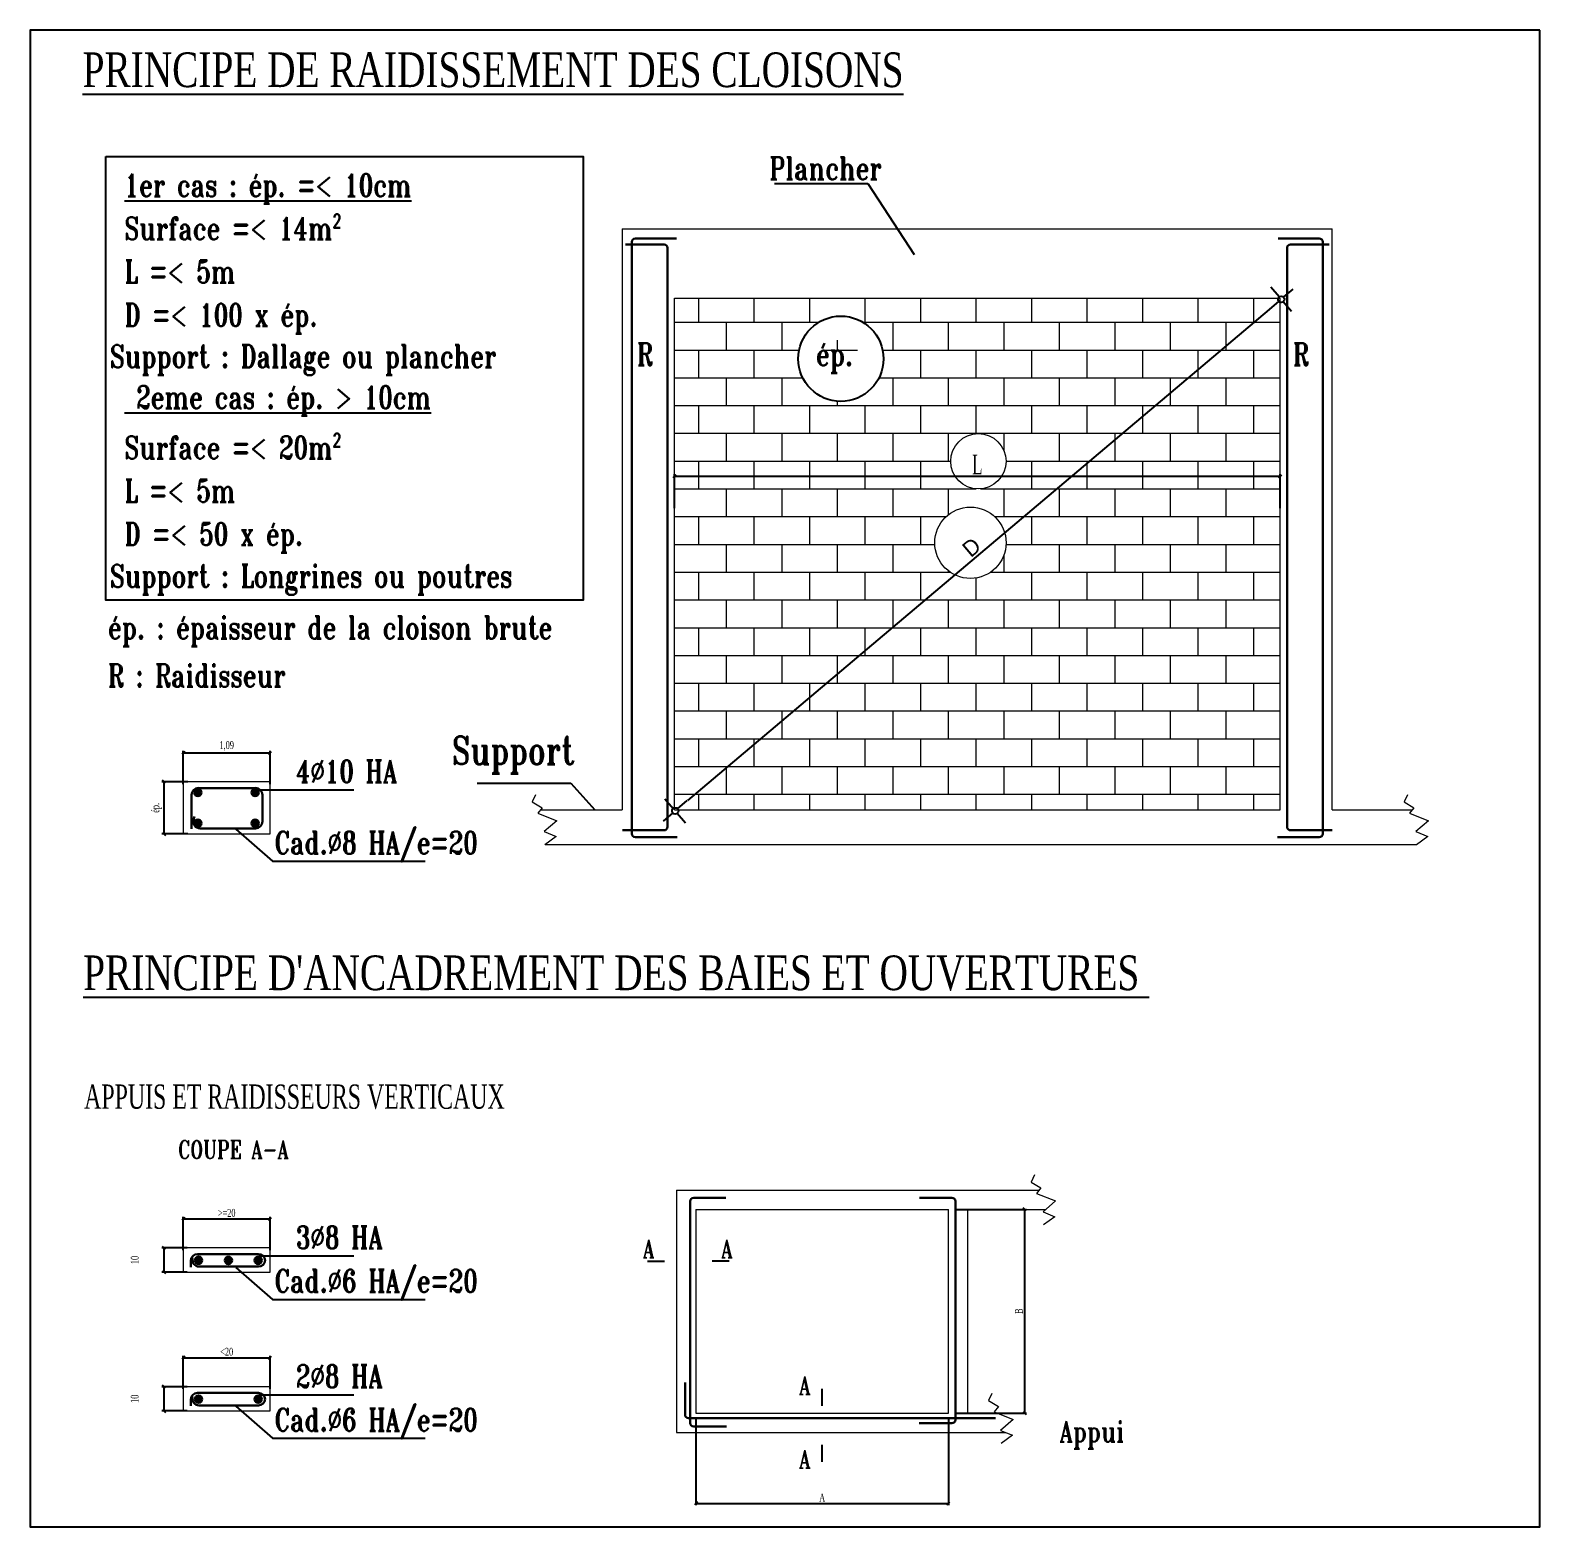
# Model space of a CAD drawing. Header units: metres. Extents: x 3058.8 to 3152.5, y 1532.5 to 1596.5.
# Drawn here: x 3058.81 to 3083.7, y 1536.07 to 1560.74 of the extents above; entities that cross this region are included whole.
import ezdxf

# ---------------------------------------------------------------- set-up
doc = ezdxf.new("R2010")
doc.units = ezdxf.units.M
for name, color, linetype, lineweight in [('EPM ARMATURES INFERIEURES', 140, 'Continuous', 25), ('EPM COUPES', 5, 'Continuous', 53), ('EPM HACHURES 2', 252, 'Continuous', 5), ('EPM LIGNE018', 60, 'Continuous', 18)]:
    doc.layers.add(name, color=color, linetype=linetype, lineweight=lineweight)
doc.layers.add('HACHURES', color=254, linetype='Continuous', lineweight=0, true_color=0xe3e3e3)
doc.styles.add('B.A', font='GARA.TTF', dxfattribs={"width": 0.65})
doc.styles.add('GrAnnotations', font='romantic.ttf', dxfattribs={"width": 0.65})
doc.styles.add('GrCotations', font='romant.shx', dxfattribs={"width": 0.65})

# ---------------------------------------------------------------- blocks, each defined once
blk = doc.blocks.new('DIM')
for p, q in [((0, 0.2), (0, 1)), ((-0.2, 0), (-1, 0)), ((0.2, 0), (1, 0)), ((0, -1), (0, -0.2))]:
    blk.add_line(p, q)
blk.add_circle((0, 0), 0.2)
blk = doc.blocks.new('_Oblique')
at = {"color": 0, "linetype": 'ByBlock', "lineweight": -2}
blk.add_line((-0.5, -0.5), (0.5, 0.5), dxfattribs=at)
blk = doc.blocks.new('zefze')
at = {"layer": 'EPM ARMATURES INFERIEURES', "lineweight": 30}
for points in [[(335524.127, 357511.808, 0.999996), (335524.219, 357511.808, 1.000004)], [(335524.85, 357511.808, 0.999996), (335524.943, 357511.808, 1.000004)], [(335524.127, 357511.42, 1.000004), (335524.219, 357511.42, 0.999996)], [(335524.85, 357511.42, 1.000004), (335524.943, 357511.42, 0.999996)], [(335524.136, 357505.908, 0.999996), (335524.229, 357505.908, 1.000004)], [(335524.513, 357505.907, 0.999996), (335524.605, 357505.907, 1.000004)], [(335524.889, 357505.907, 0.999996), (335524.981, 357505.907, 1.000004)], [(335524.136, 357504.157, 0.999996), (335524.229, 357504.157, 1.000004)], [(335524.889, 357504.156, 0.999996), (335524.981, 357504.156, 1.000004)]]:
    blk.add_hatch(color=256, dxfattribs=at).paths.add_polyline_path(points)
at = {"layer": 'EPM HACHURES 2'}
h = blk.add_hatch(dxfattribs=at)
h.set_pattern_fill('AR-B816', color=256, scale=0.043771, style=0)
h.set_pattern_definition([(0, (348976.2936, 355859.2596), (0, 0.350165406), []), (90, (348976.2936, 355859.2596), (-0.350165406, 0.350165406), [0.350165406, -0.350165406])])
h.paths.add_polyline_path([(335532.05, 357517.278, -1), (335532.523, 357517.278, -1)], flags=16)
h.paths.add_polyline_path([(335533.657, 357515.003), (335533.883, 357515.194), (335534.166, 357514.858), (335533.94, 357514.667)], flags=24)
h.paths.add_polyline_path([(335533.885, 357516.184), (335534.132, 357516.184), (335534.132, 357515.744), (335533.885, 357515.744)], flags=24)
h.paths.add_polyline_path([(335532.055, 357517.047), (335532.557, 357517.047), (335532.557, 357517.482), (335532.055, 357517.482)], flags=24)
edge = h.paths.add_edge_path()
edge.add_arc((335532.287, 357517.278), 0.538, 0, 360)
edge = h.paths.add_edge_path()
edge.add_arc((335534.022, 357515.985), 0.349, 0, 360)
edge = h.paths.add_edge_path()
edge.add_arc((335533.922, 357514.957), 0.45, 0, 360)
h.paths.add_polyline_path([(335530.186, 357518.042), (335530.186, 357511.589), (335537.831, 357511.589), (335537.831, 357518.042)])
for p, q in [((335531.449, 357519.489), (335532.627, 357519.489)), ((335532.627, 357519.489), (335533.214, 357518.593)), ((335524.907, 357511.841), (335526.142, 357511.841)), ((335527.7, 357511.927), (335528.878, 357511.927)), ((335528.878, 357511.927), (335529.182, 357511.589)), ((335524.653, 357511.346), (335525.116, 357510.942)), ((335525.116, 357510.942), (335527.042, 357510.942)), ((335524.944, 357505.964), (335526.142, 357505.964)), ((335529.847, 357505.898), (335530.06, 357505.898)), ((335530.877, 357505.898), (335530.664, 357505.898)), ((335524.653, 357505.819), (335525.116, 357505.415)), ((335525.116, 357505.415), (335527.042, 357505.415)), ((335524.944, 357504.213), (335526.142, 357504.213)), ((335532.047, 357504.287), (335532.047, 357504.074)), ((335524.653, 357504.068), (335525.116, 357503.664)), ((335525.116, 357503.664), (335527.042, 357503.664)), ((335532.047, 357503.579), (335532.047, 357503.366))]:
    blk.add_line(p, q)
at = {"color": 0, "lineweight": -2, "transparency": 16777216}
for p, q in [((335537.69, 357517.899), (335530.35, 357511.705)), ((335530.186, 357515.392), (335530.186, 357515.821)), ((335530.186, 357515.796), (335537.831, 357515.796)), ((335537.831, 357515.392), (335537.831, 357515.821)), ((335523.99, 357511.914), (335523.99, 357512.333)), ((335523.99, 357512.308), (335525.085, 357512.308)), ((335525.085, 357511.914), (335525.085, 357512.333)), ((335524.048, 357511.943), (335523.72, 357511.943)), ((335523.745, 357511.943), (335523.745, 357511.286)), ((335524.048, 357511.286), (335523.72, 357511.286)), ((335523.99, 357506.037), (335523.99, 357506.456)), ((335525.085, 357506.037), (335525.085, 357506.456)), ((335533.72, 357506.549), (335534.631, 357506.549)), ((335534.606, 357506.549), (335534.606, 357503.982)), ((335523.99, 357506.431), (335525.085, 357506.431)), ((335524.037, 357506.065), (335523.72, 357506.065)), ((335523.745, 357506.065), (335523.745, 357505.759)), ((335524.037, 357505.759), (335523.72, 357505.759)), ((335523.99, 357504.286), (335523.99, 357504.705)), ((335523.99, 357504.68), (335525.085, 357504.68)), ((335525.085, 357504.286), (335525.085, 357504.705)), ((335524.037, 357504.314), (335523.72, 357504.314)), ((335523.745, 357504.314), (335523.745, 357504.008)), ((335524.037, 357504.008), (335523.72, 357504.008)), ((335533.72, 357503.982), (335534.631, 357503.982)), ((335530.458, 357503.907), (335530.458, 357502.818)), ((335533.645, 357503.907), (335533.645, 357502.818)), ((335530.458, 357502.843), (335533.645, 357502.843))]:
    blk.add_line(p, q, dxfattribs=at)
for points in [[(335541.107, 357521.421), (335522.058, 357521.421), (335522.058, 357502.547), (335541.107, 357502.547)], [(335523.011, 357519.828), (335529.037, 357519.828), (335529.037, 357514.234), (335523.011, 357514.234)]]:
    blk.add_lwpolyline(points, close=True)
blk.add_circle((335532.287, 357517.278), 0.538)
at = {"layer": 'Defpoints', "color": 0, "transparency": 16777216}
for p in [(335537.831, 357518.042), (335537.831, 357515.796), (335530.186, 357515.317), (335537.831, 357515.317), (335525.085, 357512.308), (335523.99, 357511.839), (335524.123, 357511.943), (335525.085, 357511.839), (335530.186, 357511.589), (335530.197, 357511.576), (335523.745, 357511.286), (335524.123, 357511.286), (335533.645, 357506.549), (335525.085, 357506.431), (335524.112, 357506.065), (335523.99, 357505.962), (335525.085, 357505.962), (335523.745, 357505.759), (335524.112, 357505.759), (335525.085, 357504.68), (335523.99, 357504.211), (335524.112, 357504.314), (335525.085, 357504.211), (335523.745, 357504.008), (335524.112, 357504.008), (335530.458, 357503.982), (335533.645, 357503.982), (335533.645, 357503.982), (335534.606, 357503.982), (335533.645, 357502.843)]:
    blk.add_point(p, dxfattribs=at)
at = {"layer": 'EPM ARMATURES INFERIEURES', "lineweight": 30}
for p, q in [((335530.056, 357518.72), (335529.568, 357518.72)), ((335529.65, 357518.751), (335529.65, 357511.288)), ((335530.214, 357518.794), (335529.694, 357518.794)), ((335530.1, 357511.375), (335530.1, 357518.676)), ((335537.803, 357518.794), (335538.323, 357518.794)), ((335537.918, 357511.375), (335537.918, 357518.676)), ((335537.961, 357518.72), (335538.449, 357518.72)), ((335538.367, 357518.751), (335538.367, 357511.288)), ((335524.095, 357511.777), (335524.095, 357511.35)), ((335524.901, 357511.864), (335524.182, 357511.864)), ((335524.988, 357511.443), (335524.988, 357511.777)), ((335524.13, 357511.507), (335524.118, 357511.469)), ((335524.202, 357511.355), (335524.901, 357511.355)), ((335529.531, 357511.331), (335530.056, 357511.331)), ((335529.694, 357511.245), (335530.222, 357511.245)), ((335538.323, 357511.245), (335537.796, 357511.245)), ((335538.487, 357511.331), (335537.961, 357511.331)), ((335530.386, 357506.652), (335530.386, 357503.855)), ((335530.837, 357506.696), (335530.43, 357506.696)), ((335533.281, 357506.696), (335533.689, 357506.696)), ((335533.732, 357506.652), (335533.732, 357503.898)), ((335524.084, 357505.899), (335524.084, 357505.822)), ((335524.938, 357505.987), (335524.171, 357505.987)), ((335524.191, 357505.828), (335524.938, 357505.828)), ((335530.321, 357504.368), (335530.321, 357503.961)), ((335524.938, 357504.236), (335524.171, 357504.236)), ((335524.084, 357504.148), (335524.084, 357504.072)), ((335524.191, 357504.077), (335524.938, 357504.077)), ((335530.365, 357503.917), (335534.237, 357503.917)), ((335530.43, 357503.812), (335530.843, 357503.812)), ((335533.689, 357503.854), (335533.275, 357503.854))]:
    blk.add_line(p, q, dxfattribs=at)
for centre in [(335524.173, 357511.808), (335524.897, 357511.808), (335524.173, 357511.42), (335524.897, 357511.42), (335524.183, 357505.908), (335524.559, 357505.907), (335524.935, 357505.907), (335524.183, 357504.157), (335524.935, 357504.156)]:
    blk.add_circle(centre, 0.0463, dxfattribs=at)
for centre, radius, start, end in [((335529.694, 357518.751), 0.0438, 90, 180), ((335530.056, 357518.676), 0.0438, 0, 90), ((335537.961, 357518.676), 0.0438, 90, 180), ((335538.323, 357518.751), 0.0438, 0, 90), ((335524.182, 357511.777), 0.0875, 90, 180), ((335524.901, 357511.777), 0.0875, 0, 90), ((335524.202, 357511.443), 0.0875, 162.8834, 270), ((335524.901, 357511.443), 0.0875, 270, 0), ((335529.694, 357511.288), 0.0438, 180, 270), ((335530.056, 357511.375), 0.0438, 270, 0), ((335537.961, 357511.375), 0.0438, 180, 270), ((335538.323, 357511.288), 0.0438, 270, 0), ((335530.43, 357506.652), 0.0438, 90, 180), ((335533.689, 357506.652), 0.0438, 0, 90), ((335524.171, 357505.899), 0.0875, 90, 180), ((335524.191, 357505.916), 0.0875, 162.8834, 270), ((335524.938, 357505.899), 0.0875, 5.4375, 90), ((335524.938, 357505.916), 0.0875, 270, 354.5625), ((335524.171, 357504.148), 0.0875, 90, 180), ((335524.191, 357504.165), 0.0875, 162.8834, 270), ((335524.938, 357504.148), 0.0875, 5.4375, 90), ((335524.938, 357504.165), 0.0875, 270, 354.5625), ((335530.365, 357503.961), 0.0438, 180, 270), ((335530.43, 357503.855), 0.0438, 180, 270), ((335533.689, 357503.898), 0.0438, 270, 0)]:
    blk.add_arc(centre, radius, start, end, dxfattribs=at)
at = {"layer": 'EPM COUPES', "lineweight": 9}
for p, q in [((335529.529, 357518.917), (335529.529, 357511.589)), ((335529.529, 357518.917), (335538.488, 357518.917)), ((335538.488, 357511.589), (335538.488, 357518.917)), ((335530.186, 357511.589), (335530.186, 357518.042)), ((335530.186, 357518.042), (335537.831, 357518.042)), ((335537.831, 357511.589), (335537.831, 357518.042)), ((335528.497, 357511.589), (335529.529, 357511.589)), ((335530.186, 357511.589), (335537.831, 357511.589)), ((335538.488, 357511.589), (335539.496, 357511.589)), ((335528.555, 357511.152), (335539.554, 357511.152)), ((335530.213, 357506.794), (335530.213, 357503.737)), ((335530.213, 357506.794), (335534.79, 357506.794)), ((335530.458, 357506.549), (335530.458, 357503.982)), ((335530.458, 357506.549), (335533.645, 357506.549)), ((335533.645, 357503.982), (335533.645, 357506.549)), ((335533.89, 357503.982), (335533.89, 357506.549)), ((335533.89, 357506.549), (335534.874, 357506.549)), ((335530.458, 357503.982), (335533.645, 357503.982)), ((335533.89, 357503.982), (335534.254, 357503.982)), ((335530.213, 357503.737), (335534.365, 357503.737))]:
    blk.add_line(p, q, dxfattribs=at)
for points in [[(335523.99, 357511.286), (335525.085, 357511.286), (335525.085, 357511.943), (335523.99, 357511.943)], [(335523.99, 357505.759), (335525.085, 357505.759), (335525.085, 357506.065), (335523.99, 357506.065)], [(335523.99, 357504.008), (335525.085, 357504.008), (335525.085, 357504.314), (335523.99, 357504.314)]]:
    blk.add_lwpolyline(points, close=True, dxfattribs=at)
at = {"layer": 'EPM LIGNE018'}
for p, q in [((335528.436, 357511.78), (335528.394, 357511.691)), ((335539.435, 357511.78), (335539.393, 357511.691)), ((335528.394, 357511.691), (335528.518, 357511.615)), ((335528.518, 357511.615), (335528.463, 357511.547)), ((335539.393, 357511.691), (335539.517, 357511.615)), ((335539.517, 357511.615), (335539.462, 357511.547)), ((335528.463, 357511.547), (335528.703, 357511.451)), ((335528.703, 357511.451), (335528.545, 357511.314)), ((335539.462, 357511.547), (335539.702, 357511.451)), ((335539.702, 357511.451), (335539.544, 357511.314)), ((335528.545, 357511.314), (335528.696, 357511.252)), ((335528.696, 357511.252), (335528.552, 357511.149)), ((335539.544, 357511.314), (335539.695, 357511.252)), ((335539.695, 357511.252), (335539.551, 357511.149)), ((335534.729, 357506.984), (335534.688, 357506.895)), ((335534.688, 357506.895), (335534.811, 357506.82)), ((335534.811, 357506.82), (335534.756, 357506.751)), ((335534.756, 357506.751), (335534.996, 357506.656)), ((335534.996, 357506.656), (335534.839, 357506.518)), ((335534.839, 357506.518), (335534.989, 357506.457)), ((335534.989, 357506.457), (335534.845, 357506.354)), ((335534.193, 357504.229), (335534.152, 357504.14)), ((335534.152, 357504.14), (335534.276, 357504.064)), ((335534.276, 357504.064), (335534.221, 357503.996)), ((335534.221, 357503.996), (335534.461, 357503.9)), ((335534.461, 357503.9), (335534.303, 357503.763)), ((335534.303, 357503.763), (335534.454, 357503.701)), ((335534.454, 357503.701), (335534.31, 357503.598))]:
    blk.add_line(p, q, dxfattribs=at)
at = {"layer": 'HACHURES', "color": 0, "linetype": 'ByBlock'}
for centre, radius in [((335534.022, 357515.985), 0.349), ((335533.922, 357514.957), 0.45)]:
    blk.add_circle(centre, radius, dxfattribs=at)
at = {"color": 0, "lineweight": -2, "transparency": 16777216}
for name, p, xscale, yscale, zscale, rotation in [('DIM', (335537.843, 357518.028), 0.2, 0.2, 0.2, 40.16234120905632), ('_Oblique', (335530.186, 357515.796), 0.0375, 0.0375, 0.0375, 180), ('_Oblique', (335523.99, 357512.308), 0.0375, 0.0375, 0.0375, 180), ('_Oblique', (335523.745, 357511.943), 0.0375, 0.0375, 0.0375, 90), ('DIM', (335530.197, 357511.576), 0.2, 0.2, 0.2, 220.1623412090563), ('_Oblique', (335523.745, 357511.286), 0.0375, 0.0375, 0.0375, 270), ('_Oblique', (335523.99, 357506.431), 0.0375, 0.0375, 0.0375, 180), ('_Oblique', (335534.606, 357506.549), 0.0375, 0.0375, 0.0375, 90), ('_Oblique', (335523.745, 357506.065), 0.0375, 0.0375, 0.0375, 90), ('_Oblique', (335523.745, 357505.759), 0.0375, 0.0375, 0.0375, 270), ('_Oblique', (335523.99, 357504.68), 0.0375, 0.0375, 0.0375, 180), ('_Oblique', (335523.745, 357504.314), 0.0375, 0.0375, 0.0375, 90), ('_Oblique', (335523.745, 357504.008), 0.0375, 0.0375, 0.0375, 270), ('_Oblique', (335534.606, 357503.982), 0.0375, 0.0375, 0.0375, 270), ('_Oblique', (335530.458, 357502.843), 0.0375, 0.0375, 0.0375, 180)]:
    blk.add_blockref(name, p, dxfattribs=dict(at, xscale=xscale, yscale=yscale, zscale=zscale, rotation=rotation))
at = {"color": 0, "lineweight": -2, "transparency": 16777216, "xscale": 0.0375, "yscale": 0.0375, "zscale": 0.0375}
for p in [(335537.831, 357515.796), (335525.085, 357512.308), (335525.085, 357506.431), (335525.085, 357504.68), (335533.645, 357502.843)]:
    blk.add_blockref('_Oblique', p, dxfattribs=at)
for s, height, style, width, p in [('%%UPRINCIPE DE RAIDISSEMENT DES CLOISONS', 0.43771, 'GrAnnotations', 0.75, (335522.72, 357520.704)), ('Plancher', 0.2845, 'GrCotations', 0.75, (335531.386, 357519.537)), ('%%U1er cas : ép. =< 10cm', 0.28451, 'GrCotations', 0.75, (335523.25, 357519.325)), ('Surface =< 14m²', 0.28451, 'GrCotations', 0.75, (335523.25, 357518.78)), ('L =< 5m', 0.2845, 'GrCotations', 0.75, (335523.25, 357518.235)), ('D =< 100 x ép.', 0.28451, 'GrCotations', 0.75, (335523.25, 357517.689)), ('Support : Dallage ou plancher', 0.28451, 'GrCotations', 0.75, (335523.067, 357517.167)), ('R', 0.285, 'GrCotations', 0.75, (335529.714, 357517.191)), ('ép.', 0.2845, 'GrCotations', 0.75, (335531.974, 357517.191)), ('R', 0.285, 'GrCotations', 0.75, (335537.992, 357517.191)), ('%%U 2eme cas : ép. > 10cm', 0.28451, 'GrCotations', 0.75, (335523.25, 357516.651)), ('Surface =< 20m²', 0.28451, 'GrCotations', 0.75, (335523.25, 357516.017)), ('L =< 5m', 0.2845, 'GrCotations', 0.75, (335523.25, 357515.471)), ('D =< 50 x ép.', 0.28451, 'GrCotations', 0.75, (335523.25, 357514.926)), ('Support : Longrines ou poutres', 0.28451, 'GrCotations', 0.75, (335523.067, 357514.397)), ('ép. : épaisseur de la cloison brute ', 0.28451, 'GrCotations', 0.75, (335523.04, 357513.745)), ('R : Raidisseur', 0.28451, 'GrCotations', 0.75, (335523.04, 357513.14)), ('Support', 0.3502, 'GrCotations', 0.75, (335527.382, 357512.163)), ('4%%C10 HA', 0.2845, 'GrCotations', 0.75, (335525.411, 357511.933)), ('Cad.%%C8 HA/e=20', 0.28451, 'GrCotations', 0.75, (335525.144, 357511.033)), ("%%UPRINCIPE D'ANCADREMENT DES BAIES ET OUVERTURES ", 0.43771, 'GrAnnotations', 0.75, (335522.727, 357509.315)), ('APPUIS ET RAIDISSEURS VERTICAUX', 0.30639, 'GrAnnotations', 0.65, (335522.739, 357507.819)), ('COUPE A-A', 0.2276, 'GrCotations', 0.75, (335523.925, 357507.19)), ('3%%C8 HA', 0.2845, 'GrCotations', 0.75, (335525.411, 357506.055)), ('A', 0.228, 'GrCotations', 0.75, (335529.789, 357505.94)), ('A', 0.228, 'GrCotations', 0.75, (335530.777, 357505.94)), ('Cad.%%C6 HA/e=20', 0.28451, 'GrCotations', 0.75, (335525.144, 357505.506)), ('2%%C8 HA', 0.2845, 'GrCotations', 0.75, (335525.411, 357504.304)), ('A', 0.228, 'GrCotations', 0.75, (335531.759, 357504.216)), ('Cad.%%C6 HA/e=20', 0.28451, 'GrCotations', 0.75, (335525.144, 357503.755)), ('Appui', 0.2626, 'GrCotations', 0.75, (335535.045, 357503.618)), ('A', 0.228, 'GrCotations', 0.75, (335531.759, 357503.287))]:
    blk.add_text(s, height=height, dxfattribs=dict(style=style, width=width)).set_placement(p)
at = {"color": 0, "transparency": 16777216, "char_height": 0.1, "attachment_point": 5, "style": 'B.A'}
for s, insert in [('{\\H2.5x;L}', (335534.009, 357515.944)), ('1,09', (335524.538, 357512.394)), ('>=20', (335524.538, 357506.505)), ('<20', (335524.538, 357504.754)), ('A', (335532.052, 357502.915))]:
    blk.add_mtext(s, dxfattribs=dict(at, insert=insert))
at = {"color": 1, "transparency": 16777216, "insert": (335533.936, 357514.901), "char_height": 0.2, "attachment_point": 5, "rotation": 40.1623}
blk.add_mtext('\\A1;D', dxfattribs=at)
at = {"color": 0, "transparency": 16777216, "char_height": 0.1, "attachment_point": 5, "rotation": 90, "style": 'B.A'}
for s, insert in [('ép.', (335523.653, 357511.614)), ('10', (335523.378, 357505.912)), ('B', (335534.534, 357505.266)), ('10', (335523.378, 357504.161))]:
    blk.add_mtext(s, dxfattribs=dict(at, insert=insert))

msp = doc.modelspace()

# ---------------------------------------------------------------- block references
at = {"xscale": 1.307085380936041, "yscale": 1.307085380936041, "zscale": 1.307085380936041}
msp.add_blockref('zefze', (-435497.172, -465750.285), dxfattribs=at)

doc.saveas('drawing.dxf')
